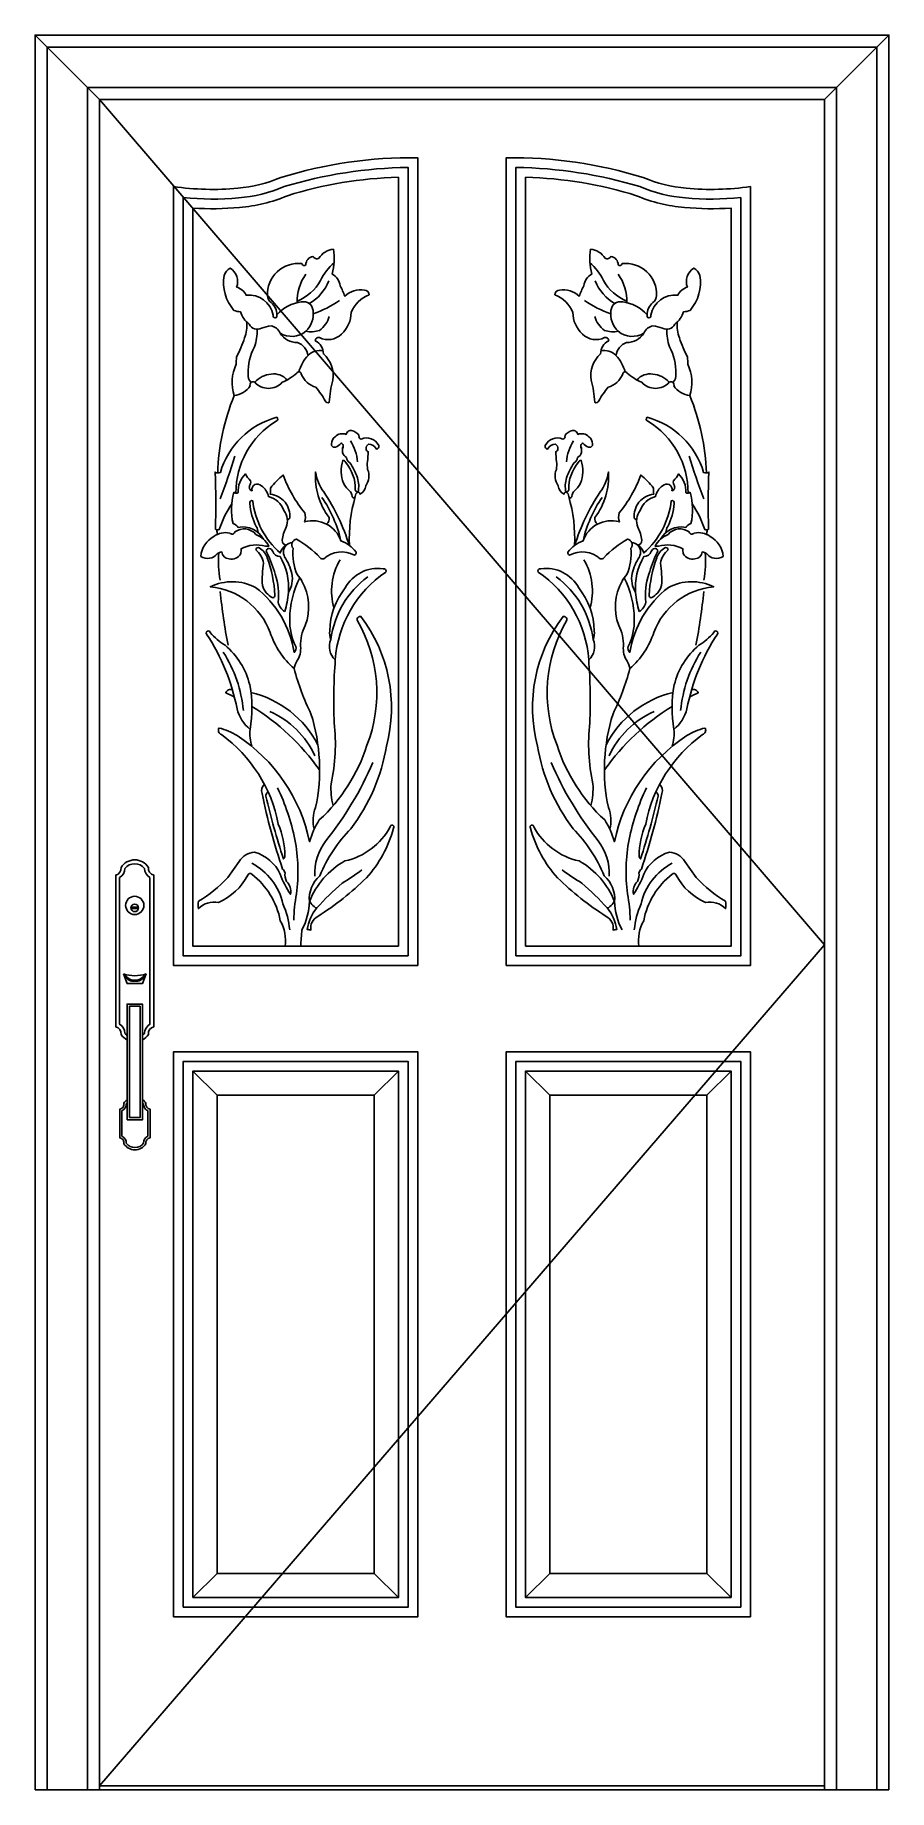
# Model space of a CAD drawing. Header units: metres. Extents: x 3138 to 4198, y 765 to 2945.
import ezdxf

# ---------------------------------------------------------------- set-up
doc = ezdxf.new("R2010")
doc.units = ezdxf.units.M
for name, color, linetype in [('2', 2, 'Continuous'), ('3', 3, 'Continuous'), ('4', 4, 'Continuous'), ('6', 6, 'Continuous'), ('7', 7, 'Continuous')]:
    doc.layers.add(name, color=color, linetype=linetype)

msp = doc.modelspace()

# ---------------------------------------------------------------- linework, layer by layer
at = {"layer": '2'}
msp.add_line((3138.12, 765.49), (4198.12, 765.49), dxfattribs=at)
at = {"layer": '3'}
for p, q in [((3218.12, 2865.49), (3138.12, 2945.49)), ((4118.12, 2865.49), (4198.12, 2945.49)), ((3257.21, 1862.2), (3266.44, 1862.2)), ((3257.21, 1860.31), (3266.44, 1860.31)), ((3334.12, 1658.49), (3364.12, 1628.49)), ((3559.12, 1628.49), (3589.12, 1658.49)), ((3747.12, 1658.49), (3777.12, 1628.49)), ((3972.12, 1628.49), (4002.12, 1658.49)), ((3334.12, 1004.49), (3364.12, 1034.49)), ((3559.12, 1034.49), (3589.12, 1004.49)), ((3777.12, 1034.49), (3747.12, 1004.49)), ((3972.12, 1034.49), (4002.12, 1004.49)), ((3218.12, 770.49), (4118.12, 770.49))]:
    msp.add_line(p, q, dxfattribs=at)
for points in [[(4183.12, 765.49), (4183.12, 2930.49), (3153.12, 2930.49), (3153.12, 765.49)], [(4133.12, 765.49), (4133.12, 2880.49), (3203.12, 2880.49), (3203.12, 765.49)], [(3218.12, 2865.49), (4118.12, 1815.49), (3218.12, 770.49)]]:
    msp.add_lwpolyline(points, dxfattribs=at)
for points in [[(3601.12, 1801.49), (3601.12, 2781.05, 0.07), (3447.2, 2757.25, -0.08), (3390.81, 2743.31, -0.05), (3322.12, 2743.71), (3322.12, 1801.49)], [(3735.12, 1801.49), (3735.12, 2781.05, -0.07), (3889.04, 2757.25, 0.08), (3945.43, 2743.31, 0.05), (4014.12, 2743.71), (4014.12, 1801.49)], [(3364.33, 2300.89, -0.37), (3343.82, 2297.9, -0.25), (3360.06, 2322.66, -0.21), (3379.72, 2326.93, 0.59), (3386.13, 2328.21, -0.4), (3412.19, 2325.22, -0.17), (3428.43, 2310.71, -0.08), (3424.16, 2310.71, 0.19), (3393.82, 2307.29, -0.06), (3393.39, 2301.32, -0.35), (3378.86, 2294.91, -0.4), (3369.89, 2303.45, 0.2)], [(3971.91, 2300.89, 0.37), (3992.42, 2297.9, 0.25), (3976.18, 2322.66, 0.21), (3956.53, 2326.93, -0.59), (3950.12, 2328.21, 0.4), (3924.05, 2325.22, 0.17), (3907.81, 2310.71, 0.08), (3912.08, 2310.71, -0.19), (3942.42, 2307.29, 0.06), (3942.85, 2301.32, 0.35), (3957.38, 2294.91, 0.4), (3966.35, 2303.45, -0.2)], [(3412.1, 2305.99, -0.18), (3421.63, 2289.58, 0.05), (3420.31, 2261.8, 0.22), (3433.29, 2246.45, 0.4), (3435.93, 2249.89, 0.07), (3426.4, 2296.2, 0.17), (3416.33, 2308.37, 0.64)], [(3448.04, 2229.28, 0.05), (3452.54, 2252.94, 0.16), (3442.17, 2297.89, -0.3), (3433.17, 2303.95, 0.26), (3428.73, 2307.57, 0.79), (3426.4, 2301.9, -0.04), (3436.11, 2275.81, -0.12), (3439.82, 2240.82, 0.21)], [(3888.2, 2229.28, -0.05), (3883.7, 2252.94, -0.16), (3894.07, 2297.89, 0.3), (3903.07, 2303.95, -0.26), (3907.51, 2307.57, -0.79), (3909.84, 2301.9, 0.04), (3900.14, 2275.81, 0.12), (3896.42, 2240.82, -0.21)], [(3924.14, 2305.99, 0.18), (3914.61, 2289.58, -0.05), (3915.93, 2261.8, -0.22), (3902.96, 2246.45, -0.4), (3900.31, 2249.89, -0.07), (3909.84, 2296.2, -0.17), (3919.91, 2308.37, -0.64)], [(3570.13, 2282.58, -0.62), (3573.55, 2278.48, 0.23), (3510.8, 2169.47, -0.33), (3505.24, 2194.54, -0.12), (3503.87, 2205.46, -0.16), (3523, 2258.69, -0.31)], [(3766.11, 2282.58, 0.62), (3762.69, 2278.48, -0.23), (3825.44, 2169.47, 0.33), (3831, 2194.54, 0.12), (3832.37, 2205.46, 0.16), (3813.24, 2258.69, 0.31)]]:
    msp.add_lwpolyline(points, format="xyb", close=True, dxfattribs=at)
for points in [[(3400.99, 2588.95, -0.12), (3398.15, 2569.21, -0.03), (3388.18, 2545.42, 0.05), (3387.91, 2536.57, 0.2), (3385.34, 2497.59, 0.21), (3405.18, 2509.65, -0.77), (3410.8, 2514.13, 0.44), (3445.03, 2514.13, 0.07), (3462.98, 2525.34, -0.81), (3468.6, 2524.22, 0.23), (3486.55, 2507.97, -0.05), (3498.34, 2491.15, 0.53), (3503.39, 2489.46, -0.06), (3507.88, 2516.94, 0.25), (3496.09, 2549.45, 0.29), (3485.99, 2565.71, -0.51), (3491.04, 2569.63, 0.32), (3518.54, 2574.12, 0.22), (3530.33, 2601.03, -0.2), (3552.77, 2622.89, 0.41), (3547.16, 2628.5, 0.23), (3522.47, 2621.21, 0.04), (3516.86, 2634.11, 0.24), (3506.76, 2648.68, 0.12), (3508.44, 2679.52, 0.23), (3490.48, 2668.31, -0.44), (3483.19, 2670.55, 0.37), (3474.21, 2659.9, -0.53), (3469.16, 2661.58, 0.46), (3426.51, 2621.77, 0.2), (3431, 2613.36, -0.23), (3438.29, 2597.67, -1.53), (3433.8, 2597.67, 0.39), (3400.13, 2622.33, 0.21), (3388.35, 2632.42, 0.35), (3380.49, 2655.97, 0.2), (3372.64, 2647, 0.22), (3384.93, 2603.53, 0.1), (3392.98, 2601.89, 0.17), (3404.06, 2586.45, 0.45), (3419.21, 2581.41, -0.06), (3431, 2584.21, -0.28), (3442.22, 2575.24, 0.32), (3474.21, 2577.48, 0.24), (3483.19, 2603.27, 0.46), (3468.6, 2613.92, 0.19), (3438.3, 2598.13)], [(3509.34, 2662.74, 0.1), (3492.58, 2640.71, -0.17), (3463.43, 2615.07)], [(3935.25, 2588.95, 0.12), (3938.09, 2569.21, 0.03), (3948.06, 2545.42, -0.05), (3948.33, 2536.57, -0.2), (3950.9, 2497.59, -0.21), (3931.06, 2509.65, 0.77), (3925.45, 2514.13, -0.44), (3891.21, 2514.13, -0.07), (3873.26, 2525.34, 0.81), (3867.64, 2524.22, -0.23), (3849.69, 2507.97, 0.05), (3837.9, 2491.15, -0.53), (3832.85, 2489.46, 0.06), (3828.36, 2516.94, -0.25), (3840.15, 2549.45, -0.29), (3850.25, 2565.71, 0.51), (3845.2, 2569.63, -0.32), (3817.7, 2574.12, -0.22), (3805.92, 2601.03, 0.2), (3783.47, 2622.89, -0.41), (3789.08, 2628.5, -0.23), (3813.77, 2621.21, -0.04), (3819.38, 2634.11, -0.24), (3829.48, 2648.68, -0.12), (3827.8, 2679.52, -0.23), (3845.76, 2668.31, 0.44), (3853.05, 2670.55, -0.37), (3862.03, 2659.9, 0.53), (3867.08, 2661.58, -0.46), (3909.73, 2621.77, -0.2), (3905.24, 2613.36, 0.23), (3897.95, 2597.67, 1.53), (3902.44, 2597.67, -0.39), (3936.11, 2622.33, -0.21), (3947.89, 2632.42, -0.35), (3955.75, 2655.97, -0.2), (3963.61, 2647, -0.22), (3951.31, 2603.53, -0.1), (3943.26, 2601.89, -0.17), (3932.18, 2586.45, -0.45), (3917.03, 2581.41, 0.06), (3905.24, 2584.21, 0.28), (3894.02, 2575.24, -0.32), (3862.03, 2577.48, -0.24), (3853.05, 2603.27, -0.46), (3867.64, 2613.92, -0.19), (3897.94, 2598.13)], [(3826.9, 2662.74, -0.1), (3843.67, 2640.71, 0.17), (3872.81, 2615.07)], [(3413.88, 2579.98, -0.08), (3410.55, 2558.09, 0.13), (3402.67, 2524.82, 0.25), (3406.27, 2514.04, 0.25)], [(3476.98, 2547.4, 0.27), (3463.87, 2563.54, -0.26), (3442.22, 2575.24)], [(3859.26, 2547.4, -0.27), (3872.37, 2563.54, 0.26), (3894.02, 2575.24)], [(3922.36, 2579.98, 0.08), (3925.69, 2558.09, -0.13), (3933.57, 2524.82, -0.25), (3929.97, 2514.04, -0.25)], [(3495.76, 2553.16, 0.26), (3476.98, 2547.4, 0.13), (3465.67, 2527.11)], [(3840.48, 2553.16, -0.26), (3859.26, 2547.4, -0.13), (3870.57, 2527.11)], [(3450.9, 2517.05, 0.27), (3431.25, 2524.23, 0.2), (3410.8, 2514.13)], [(3885.34, 2517.05, -0.27), (3904.99, 2524.23, -0.2), (3925.45, 2514.13)], [(3382.42, 2363.21, 0.07), (3366.69, 2331.13, -0.28), (3362.02, 2331.6, 0.02), (3361.55, 2402.52, 0.24), (3368.09, 2402.06, -0.26), (3438.15, 2470.64, -0.72), (3437.21, 2465.98, 0.26), (3387.4, 2376.38, 0.26)], [(3953.83, 2363.21, -0.07), (3969.55, 2331.13, 0.28), (3974.22, 2331.6, -0.02), (3974.69, 2402.52, -0.24), (3968.15, 2402.06, 0.26), (3898.09, 2470.64, 0.72), (3899.03, 2465.98, -0.26), (3948.84, 2376.38, -0.26)], [(3520.12, 2432.45, 0.42), (3518.03, 2438.7, -0.15), (3511.07, 2433.61, -0.6), (3506.2, 2437.78, -0.25), (3510.61, 2446.59, -0.3), (3524.29, 2449.37, -0.42), (3531.02, 2454.23, -0.19), (3540.53, 2447.74, 0.55), (3543.09, 2443.57, -0.41), (3564.66, 2435.69, -0.57), (3561.88, 2431.29, 0.28), (3551.9, 2437.31, 0.27), (3549.12, 2431.29, 0.35), (3551.67, 2427.81, -0.01), (3550.74, 2415.76, 0.07), (3550.97, 2406.03, -0.26), (3548.65, 2385.63, -0.26), (3541.23, 2375.2, 0.43), (3539.14, 2377.98, 0.32), (3535.66, 2372.19, -1.02), (3531.72, 2372.88, 0.05), (3529.86, 2378.21, -0.25), (3518.26, 2402.32, -0.08), (3520.12, 2417.15, -0.41), (3523.6, 2414.83, -0.18), (3535.66, 2380.76, 0.41), (3539.14, 2377.98, 0.12), (3538.45, 2395.36, 0.06), (3528.93, 2414.14, -0.21), (3524.53, 2420.63, -0.38), (3520.63, 2434.56)], [(3816.12, 2432.45, -0.42), (3818.21, 2438.7, 0.15), (3825.17, 2433.61, 0.6), (3830.04, 2437.78, 0.25), (3825.64, 2446.59, 0.3), (3811.95, 2449.37, 0.42), (3805.22, 2454.23, 0.19), (3795.71, 2447.74, -0.55), (3793.16, 2443.57, 0.41), (3771.58, 2435.69, 0.57), (3774.36, 2431.29, -0.28), (3784.34, 2437.31, -0.27), (3787.12, 2431.29, -0.35), (3784.57, 2427.81, 0.01), (3785.5, 2415.76, -0.07), (3785.27, 2406.03, 0.26), (3787.59, 2385.63, 0.26), (3795.01, 2375.2, -0.43), (3797.1, 2377.98, -0.32), (3800.58, 2372.19, 1.02), (3804.52, 2372.88, -0.05), (3806.38, 2378.21, 0.25), (3817.98, 2402.32, 0.08), (3816.12, 2417.15, 0.41), (3812.64, 2414.83, 0.18), (3800.58, 2380.76, -0.41), (3797.1, 2377.98, -0.12), (3797.8, 2395.36, -0.06), (3807.31, 2414.14, 0.21), (3811.72, 2420.63, 0.38), (3815.61, 2434.56)], [(3466.86, 2271.43, 0.12), (3454.25, 2220.04, 0.12), (3461.62, 2186.07, -0.32), (3459.77, 2178.63, 0.19), (3411.86, 2259.17, 0.24), (3355.66, 2260.09, -0.29), (3429.82, 2203.48, 0.13), (3459.74, 2158.48, -0.09), (3462.99, 2167.58, 0.19), (3467.6, 2186.45, -0.13), (3473.59, 2212.22, 0.22), (3469.44, 2266.99, 0.1), (3463.45, 2275.27, -0.12), (3458.39, 2307.95, -0.56), (3462.56, 2319.32, -0.08), (3491.86, 2296.29, 0.3), (3496.47, 2294.98, -0.31), (3534.67, 2299.58, 0.41), (3536.64, 2303.2, 0.15), (3517.88, 2317.02, 0.4), (3472.76, 2340.7, 0.12), (3473.16, 2351.84, -0.09), (3446.28, 2398.93, 0.07), (3430.42, 2382.65, -0.05), (3429.98, 2375.16, -0.42), (3454.21, 2345.23, -0.05), (3451.21, 2343.52)], [(3421.55, 2319.35, 0.33), (3390.34, 2333.87, 0.2), (3383.85, 2338.58, -0.12), (3384.93, 2377.58, 0.37), (3390.06, 2377.07, -0.21), (3399.3, 2400.39, 0.14), (3405.71, 2391.93, -0.19), (3404.43, 2385.53, 0.5), (3407.51, 2379.37, -0.8), (3419.06, 2385.53, -0.2), (3427.78, 2372.2, -0.26), (3447.02, 2354.77, -0.26), (3449.85, 2334.26, 0.07), (3444.71, 2317.85, 0.39), (3450.01, 2311.87)], [(3528.28, 2311.5, 0.07), (3496.47, 2377.88, -0.12), (3486.26, 2402.88, 0.18), (3503.06, 2346.3, -0.27), (3500.07, 2337.91)], [(3869.38, 2271.43, -0.12), (3881.99, 2220.04, -0.12), (3874.62, 2186.07, 0.32), (3876.47, 2178.63, -0.19), (3924.38, 2259.17, -0.24), (3980.59, 2260.09, 0.29), (3906.42, 2203.48, -0.13), (3876.5, 2158.48, 0.09), (3873.25, 2167.58, -0.19), (3868.64, 2186.45, 0.13), (3862.65, 2212.22, -0.22), (3866.8, 2266.99, -0.1), (3872.79, 2275.27, 0.12), (3877.86, 2307.95, 0.56), (3873.68, 2319.32, 0.08), (3844.38, 2296.29, -0.3), (3839.77, 2294.98, 0.31), (3801.57, 2299.58, -0.41), (3799.6, 2303.2, -0.15), (3818.37, 2317.02, -0.4), (3863.48, 2340.7, -0.12), (3863.08, 2351.84, 0.09), (3889.96, 2398.93, -0.07), (3905.82, 2382.65, 0.05), (3906.26, 2375.16, 0.42), (3882.03, 2345.23, 0.05), (3885.03, 2343.52)], [(3807.96, 2311.5, -0.07), (3839.77, 2377.88, 0.12), (3849.98, 2402.88, -0.18), (3833.18, 2346.3, 0.27), (3836.17, 2337.91)], [(3914.7, 2319.35, -0.33), (3945.9, 2333.87, -0.2), (3952.39, 2338.58, 0.12), (3951.31, 2377.58, -0.37), (3946.18, 2377.07, 0.21), (3936.94, 2400.39, -0.14), (3930.53, 2391.93, 0.19), (3931.81, 2385.53, -0.5), (3928.73, 2379.37, 0.8), (3917.19, 2385.53, 0.2), (3908.46, 2372.2, 0.26), (3889.22, 2354.77, 0.26), (3886.4, 2334.26, -0.07), (3891.53, 2317.85, -0.39), (3886.23, 2311.87)], [(3414.92, 2327.52, 0.15), (3412.68, 2335.07, -0.1), (3404.59, 2363.52, -0.63), (3408.35, 2367.06, 0.19), (3442.53, 2302.17, -0.2), (3450.01, 2311.87)], [(3921.32, 2327.52, -0.15), (3923.56, 2335.07, 0.1), (3931.65, 2363.52, 0.63), (3927.89, 2367.06, -0.19), (3893.71, 2302.17, 0.2), (3886.23, 2311.87)], [(3457.26, 2314.81, 0.21), (3450.01, 2311.87, 0.32), (3447.9, 2297.35, -0.09), (3456.81, 2276.73, -0.2), (3452.54, 2252.94)], [(3878.98, 2314.81, -0.21), (3886.23, 2311.87, -0.32), (3888.34, 2297.35, 0.09), (3879.43, 2276.73, 0.2), (3883.7, 2252.94)], [(3405.02, 2083.01, 0.09), (3404.61, 2138.17, 0.16), (3373.88, 2187.52, -0.08), (3355.62, 2203.28, 1.22), (3351.05, 2201.21, -0.1), (3388.83, 2108.31, 0.16), (3405.02, 2083.01)], [(3478.5, 1872.27, 0.28), (3487.81, 1861.13, 0.14), (3475.99, 1834.25, -0.08), (3480.59, 1833.6, -0.34), (3489.12, 1850.64, 0.05), (3549.49, 1898.5, 0.12), (3582.96, 1960.13, 1.39), (3579.03, 1962.1, -0.22), (3522.59, 1919.48, 0.17), (3478.64, 1869.01, -0.24), (3491.67, 1901.01, -0.1), (3530.21, 1959.58, 0.12), (3574.42, 2062.3, 0.23), (3542.55, 2223.38, 0.48), (3537.86, 2218.7, -0.23), (3550.05, 2063.24, -0.13), (3490.99, 1970.52, 0.07), (3478.8, 1943.36, 0.2), (3389.06, 2075.24, 0.08), (3366.36, 2084.69, 0.48), (3369.44, 2076.49, -0.19), (3440.08, 1965.28, -0.1), (3448.21, 1925.71, -0.27), (3446.45, 1922.13, -0.02), (3424.46, 2000.15, -0.21), (3427.39, 2005.46)], [(3857.74, 1872.27, -0.28), (3848.44, 1861.13, -0.14), (3860.25, 1834.25, 0.08), (3855.66, 1833.6, 0.34), (3847.12, 1850.64, -0.05), (3786.75, 1898.5, -0.12), (3753.28, 1960.13, -1.39), (3757.22, 1962.1, 0.22), (3813.65, 1919.48, -0.17), (3857.6, 1869.01, 0.24), (3844.57, 1901.01, 0.1), (3806.03, 1959.58, -0.12), (3761.82, 2062.3, -0.23), (3793.69, 2223.38, -0.48), (3798.38, 2218.7, 0.23), (3786.19, 2063.24, 0.13), (3845.25, 1970.52, -0.07), (3857.44, 1943.36, -0.2), (3947.18, 2075.24, -0.08), (3969.88, 2084.69, -0.48), (3966.81, 2076.49, 0.19), (3896.16, 1965.28, 0.1), (3888.03, 1925.71, 0.27), (3889.79, 1922.13, 0.02), (3911.78, 2000.15, 0.21), (3908.85, 2005.46)], [(3931.22, 2083.01, -0.09), (3931.64, 2138.17, -0.16), (3962.36, 2187.52, 0.08), (3980.62, 2203.28, -1.22), (3985.19, 2201.21, 0.1), (3947.41, 2108.31, -0.16), (3931.22, 2083.01)], [(3385.44, 2123.51, 0.01), (3374.88, 2128.48, -0.45), (3383.12, 2131.99)], [(3406.1, 2128.74, -0.22), (3489.03, 2063.9)], [(3930.14, 2128.74, 0.22), (3847.21, 2063.9)], [(3950.8, 2123.51, -0.01), (3961.36, 2128.48, 0.45), (3953.12, 2131.99)], [(3491.09, 2032.85, 0.1), (3407.3, 2111.45, 0.1)], [(3845.15, 2032.85, -0.1), (3928.94, 2111.45, -0.1)], [(3557.33, 2041.91, -0.07), (3498.89, 1944.45, 0.17), (3485.22, 1900.66, 0.17)], [(3778.91, 2041.91, 0.07), (3837.35, 1944.45, -0.17), (3851.02, 1900.66, -0.17)], [(3448.55, 1813.49, 0.16), (3442.56, 1845.34, 0.18), (3407.31, 1903.1, 0.62), (3402.17, 1901.91, -0.17), (3365.73, 1867.89, 0.25), (3340.79, 1860.38, -0.09), (3340.79, 1869.47, 0.08), (3377.22, 1899.15), (3391.47, 1918.93, -0.25), (3410.48, 1930.4, -0.22), (3442.56, 1903.1, 0.07), (3455.16, 1878.26, 0.26), (3450.28, 1894.04, -0.14), (3448.4, 1904.93, 0.14), (3445.39, 1909.44, -0.03), (3419.81, 2003.36, -0.32), (3422.75, 2014.97)], [(3439.04, 2010.37, -0.06), (3460.71, 1946.33, -0.08), (3462.6, 1878.53, 0.05), (3459.5, 1845.89)], [(3897.21, 2010.37, 0.06), (3875.53, 1946.33, 0.08), (3873.64, 1878.53, -0.05), (3876.74, 1845.89)], [(3887.69, 1813.49, -0.16), (3893.68, 1845.34, -0.18), (3928.93, 1903.1, -0.62), (3934.07, 1901.91, 0.17), (3970.51, 1867.89, -0.25), (3995.45, 1860.38, 0.09), (3995.45, 1869.47, -0.08), (3959.02, 1899.15), (3944.77, 1918.93, 0.25), (3925.76, 1930.4, 0.22), (3893.68, 1903.1, -0.07), (3881.08, 1878.26, -0.26), (3885.97, 1894.04, 0.14), (3887.85, 1904.93, -0.14), (3890.85, 1909.44, 0.03), (3916.43, 2003.36, 0.32), (3913.49, 2014.97)], [(3252.4, 1702.61, -0.06), (3249.65, 1705.41, 0.26), (3242.98, 1716.67), (3242.98, 1898.79, 0.26), (3249.65, 1910.05, -0.5), (3274, 1910.05, 0.26), (3280.67, 1898.79), (3280.67, 1716.67, 0.26), (3274, 1705.41, -0.06), (3271.25, 1702.61, -0.06)], [(3454.22, 1834.04, 0.08), (3445.87, 1866.09, 0.22), (3407.2, 1916.59)], [(3487.81, 1861.13, -0.03), (3519.31, 1891.95, 0.03), (3543.59, 1908.34, 0.03)], [(3848.44, 1861.13, 0.03), (3816.94, 1891.95, -0.03), (3792.65, 1908.34, -0.03)], [(3882.02, 1834.04, -0.08), (3890.37, 1866.09, -0.22), (3929.05, 1916.59)], [(3249.51, 1778.57, 0.2), (3258.28, 1771.45), (3265.37, 1771.45, 0.2), (3274.14, 1778.57, 0.19)], [(3271.25, 1619.55, -0.04), (3272.69, 1617.87, 0.29), (3278.02, 1609.12), (3278.02, 1577.7, 0.29), (3272.69, 1568.95, -0.51), (3251.32, 1568.95, 0.29), (3245.98, 1577.7), (3245.98, 1609.12, 0.29), (3251.32, 1617.87, -0.03), (3252.4, 1619.19, -0.03)]]:
    msp.add_lwpolyline(points, format="xyb", dxfattribs=at)
for points in [[(3255.23, 1600.73), (3255.23, 1738.93), (3268.42, 1738.93), (3268.42, 1600.73)], [(3322.12, 992.49), (3601.12, 992.49), (3601.12, 1670.49), (3322.12, 1670.49)], [(4014.12, 992.49), (3735.12, 992.49), (3735.12, 1670.49), (4014.12, 1670.49)]]:
    msp.add_lwpolyline(points, close=True, dxfattribs=at)
msp.add_circle((3261.83, 1861.26), 4.71, dxfattribs=at)
for centre, radius, start, end in [((3520.87, 2615.07), 57.44, 144.39, 181.95), ((3452.03, 2659.16), 54.05, 299.14, 339.41), ((3884.22, 2659.16), 54.05, 200.59, 240.86), ((3815.38, 2615.07), 57.44, 358.05, 35.61), ((3429.26, 2746.43), 156.96, 290.21, 303.55), ((3472.27, 2605.01), 32.4, 305.4, 343.82), ((3906.98, 2746.43), 156.96, 236.45, 249.79), ((3863.97, 2605.01), 32.4, 196.18, 234.6), ((3480.49, 2610.15), 33.26, 259.12, 288.5), ((3855.75, 2610.15), 33.26, 251.5, 280.88), ((2772.45, 2603.75), 639.85, 338.53, 343.54), ((3477.71, 2409.43), 61.02, 5.52, 31.69), ((3858.54, 2409.43), 61.02, 148.31, 174.48), ((4563.8, 2603.75), 639.85, 196.46, 201.47), ((3363.42, 2281.74), 158.43, 12.87, 34.39), ((3972.82, 2281.74), 158.43, 145.61, 167.13), ((3619.52, 2179.67), 115.24, 126.48, 172.59), ((3716.72, 2179.67), 115.24, 7.41, 53.52), ((3232.82, 2090.55), 164.64, 5.47, 32.42), ((4103.42, 2090.55), 164.64, 147.58, 174.53), ((3386.11, 2005.18), 109.04, 24.27, 66.61), ((3950.13, 2005.18), 109.04, 113.39, 155.73), ((3400.01, 1870.76), 78.64, 331.93, 358.73), ((3936.23, 1870.76), 78.64, 181.27, 208.07), ((-1929.4, 2280.84), 5417.29, 355.05, 355.27)]:
    msp.add_arc(centre, radius, start, end, dxfattribs=at)
at = {"layer": '4'}
msp.add_lwpolyline([(4198.12, 765.49), (4198.12, 2945.49), (3138.12, 2945.49), (3138.12, 765.49)], dxfattribs=at)
at = {"layer": '6'}
for points in [[(3459.74, 2158.48, 0.05), (3480.63, 2102.18, -0.13), (3486.33, 1985.79, 0.17), (3484.68, 1958.9, 0.17)], [(3510.8, 2169.47, 0.03), (3509.52, 2091.11, -0.08), (3505.66, 2015.31, 0.09), (3508.26, 1988.41, 0.09)], [(3825.44, 2169.47, -0.03), (3826.72, 2091.11, 0.08), (3830.58, 2015.31, -0.09), (3827.98, 1988.41, -0.09)], [(3876.5, 2158.48, -0.05), (3855.61, 2102.18, 0.13), (3849.91, 1985.79, -0.17), (3851.56, 1958.9, -0.17)]]:
    msp.add_lwpolyline(points, format="xyb", dxfattribs=at)
for centre, radius, start, end in [((3639.12, 2393.01), 274.48, 157.6, 178.22), ((3697.13, 2393.01), 274.48, 1.78, 22.4), ((3715.22, 2319.55), 187.12, 163.66, 182.47), ((3621.02, 2319.55), 187.12, 357.53, 16.34), ((3408.38, 2332.38), 44.61, 182.04, 189.32), ((3927.86, 2332.38), 44.61, 350.68, 357.96), ((3515.93, 2292.16), 150.11, 176.1, 189.08), ((3580.31, 2255.01), 74.18, 148.68, 196.8), ((3755.93, 2255.01), 74.18, 343.2, 31.32), ((3820.31, 2292.16), 150.11, 350.92, 3.9), ((4035.83, 2317.52), 670.81, 185.41, 191.16), ((3300.41, 2317.52), 670.81, 348.84, 354.59), ((3457.31, 2078.03), 52.52, 174.56, 197.72), ((3878.93, 2078.03), 52.52, 342.28, 5.44)]:
    msp.add_arc(centre, radius, start, end, dxfattribs=at)
at = {"layer": '7'}
msp.add_lwpolyline([(4118.12, 765.49), (4118.12, 2865.49), (3218.12, 2865.49), (3218.12, 765.49)], dxfattribs=at)
for points in [[(3613.12, 1789.49), (3613.12, 2793.02, 0.08), (3443.06, 2768.53, -0.08), (3389.73, 2755.26, -0.06), (3310.12, 2757.39), (3310.12, 1789.49)], [(3723.12, 1789.49), (3723.12, 2793.02, -0.08), (3893.18, 2768.53, 0.08), (3946.51, 2755.26, 0.06), (4026.12, 2757.39), (4026.12, 1789.49)], [(3589.12, 1813.49), (3589.12, 2768.81, 0.07), (3451.32, 2745.96, -0.08), (3391.89, 2731.36, -0.04), (3334.12, 2730.57), (3334.12, 1813.49)], [(3747.12, 1813.49), (3747.12, 2768.81, -0.07), (3884.92, 2745.96, 0.08), (3944.35, 2731.36, 0.04), (4002.12, 2730.57), (4002.12, 1813.49)], [(3247.69, 1779.1, 0.15), (3275.96, 1779.1), (3271.25, 1767.21), (3252.4, 1767.21)]]:
    msp.add_lwpolyline(points, format="xyb", close=True, dxfattribs=at)
for points in [[(3252.4, 1697, -0.13), (3244.86, 1704.06, 0.39), (3238.27, 1713.49), (3238.27, 1901.97, 0.39), (3244.86, 1911.39, -0.56), (3278.79, 1911.39, 0.39), (3285.39, 1901.97), (3285.39, 1713.49, 0.39), (3278.79, 1704.06, -0.13), (3271.25, 1697, -0.13)], [(3247.69, 1779.1, 0.22), (3258.08, 1770.03), (3265.57, 1770.03, 0.22), (3275.96, 1779.1, 0.22)], [(3271.25, 1623.23, -0.1), (3275.57, 1618.64, 0.39), (3280.85, 1611.1), (3280.85, 1575.72, 0.39), (3275.57, 1568.18, -0.56), (3248.43, 1568.18, 0.39), (3243.15, 1575.72), (3243.15, 1611.1, 0.39), (3248.43, 1618.64, -0.09), (3252.4, 1622.97, -0.09)]]:
    msp.add_lwpolyline(points, format="xyb", dxfattribs=at)
for points in [[(3252.4, 1597.9), (3252.4, 1741.76), (3271.25, 1741.76), (3271.25, 1597.9)], [(3310.12, 980.49), (3613.12, 980.49), (3613.12, 1682.49), (3310.12, 1682.49)], [(4026.12, 980.49), (3723.12, 980.49), (3723.12, 1682.49), (4026.12, 1682.49)], [(3334.12, 1004.49), (3589.12, 1004.49), (3589.12, 1658.49), (3334.12, 1658.49)], [(4002.12, 1004.49), (3747.12, 1004.49), (3747.12, 1658.49), (4002.12, 1658.49)], [(3364.12, 1034.49), (3559.12, 1034.49), (3559.12, 1628.49), (3364.12, 1628.49)], [(3972.12, 1034.49), (3777.12, 1034.49), (3777.12, 1628.49), (3972.12, 1628.49)]]:
    msp.add_lwpolyline(points, close=True, dxfattribs=at)
msp.add_circle((3261.83, 1864.27), 11.31, dxfattribs=at)

doc.saveas('drawing.dxf')
